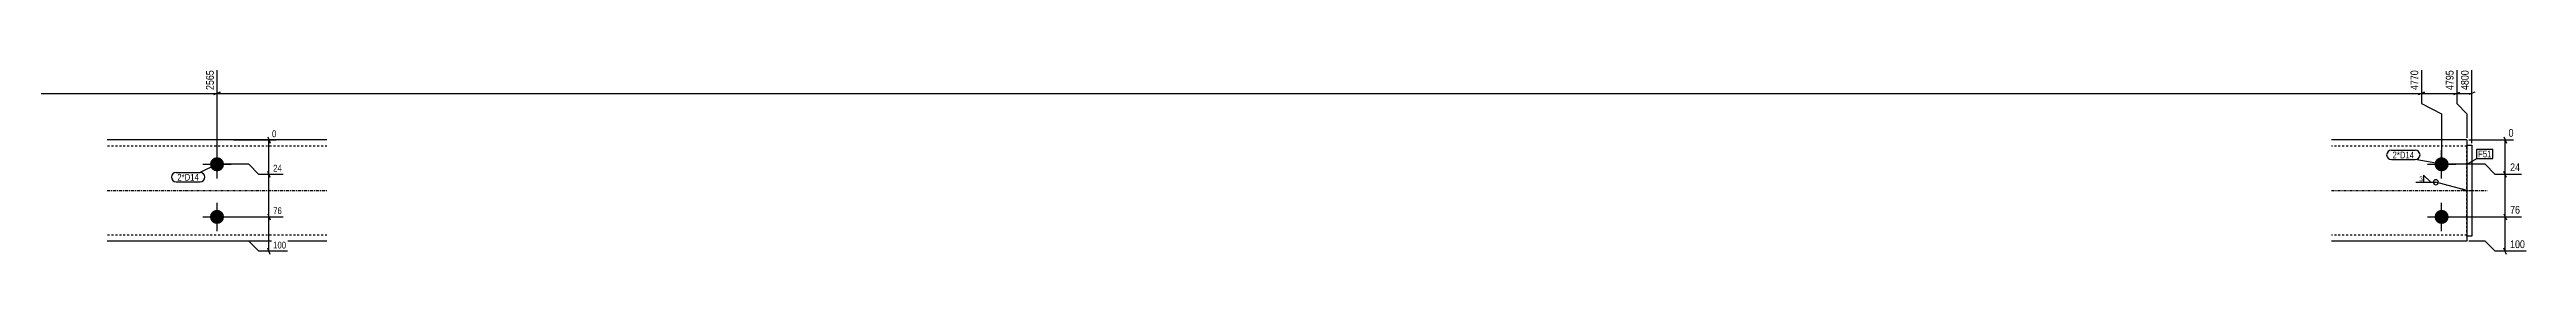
# Model space of a CAD drawing. Header units: millimetres. Extents: x 22 to 23824, y 5 to 1547.
# Drawn here: x 21369 to 23824, y 5 to 188 of the extents above; entities that cross this region are included whole.
import ezdxf

# ---------------------------------------------------------------- set-up
doc = ezdxf.new("R2010")
doc.units = ezdxf.units.MM
doc.linetypes.add('DXK_LINE_DOT2', pattern=[3.9198, 1.9599, -1.9599])
doc.linetypes.add('DXK_LINE_DOT3', pattern=[5.9187, 2.979, -0.9799, 0.9799, -0.9799])
for name, color, linetype in [('MÅLSÆTNING', 7, 'Continuous'), ('STÅL', 7, 'Continuous'), ('TEKST', 7, 'Continuous')]:
    doc.layers.add(name, color=color, linetype=linetype)
doc.styles.add('Arial Narrow', font='ARIALN.TTF', dxfattribs={"height": 0.2})

msp = doc.modelspace()

# ---------------------------------------------------------------- hatches: boundary and pattern name
at = {"layer": 'STÅL', "linetype": 'Continuous'}
for points in [[(21535.3, 100.8, -1), (21535.3, 86.8, -1)], [(23740.3, 100.8, -1), (23740.3, 86.8, -1)], [(21535.3, 48.8, -1), (21535.3, 34.8, -1)], [(23740.3, 48.8, -1), (23740.3, 34.8, -1)]]:
    msp.add_hatch(color=96, dxfattribs=at).paths.add_polyline_path(points)
at = {"layer": 'TEKST', "linetype": 'Continuous'}
msp.add_hatch(color=3, dxfattribs=at).paths.add_polyline_path([(23760.8, 70.3), (23765.3, 67.8), (23760.2, 67.9)])

# ---------------------------------------------------------------- linework, layer by layer
at = {"layer": 'MÅLSÆTNING', "color": 7, "linetype": 'Continuous'}
for p, q in [((21535.3, 95.8), (21535.3, 186.7)), ((21535.3, 95.8), (21535.3, 186.7)), ((23720.3, 186.7), (23720.3, 153.8)), ((23720.3, 186.7), (23720.3, 153.8)), ((23755.3, 186.7), (23755.3, 153.8)), ((23770.3, 114.8), (23770.3, 186.7)), ((19265.3, 163.8), (21535.3, 163.8)), ((21538.3, 165), (21532.3, 162.6)), ((21532.3, 162.6), (21538.3, 165)), ((21535.3, 163.8), (23720.3, 163.8)), ((23723.3, 165), (23717.3, 162.6)), ((23717.3, 162.6), (23723.3, 165)), ((23720.3, 153.8), (23740.3, 143.8)), ((23752.3, 162.6), (23758.3, 165)), ((23755.3, 163.8), (23770.3, 163.8)), ((23755.3, 153.8), (23765.3, 143.8)), ((23773.3, 165), (23767.3, 162.6)), ((23740.3, 143.8), (23740.3, 95.8)), ((23740.3, 143.8), (23740.3, 95.8)), ((23765.3, 143.8), (23765.3, 119.8)), ((23765.3, 143.8), (23765.3, 119.8)), ((21551.7, 117.8), (21594, 117.8)), ((21585.6, 120.8), (21588, 114.8)), ((21586.8, 83.8), (21586.8, 117.8)), ((23767.3, 117.8), (23811.6, 117.8)), ((23802.1, 120.8), (23804.5, 114.8)), ((23803.3, 83.8), (23803.3, 117.8)), ((21566.8, 93.8), (21537.3, 93.8)), ((21566.8, 93.8), (21537.3, 93.8)), ((21576.8, 83.8), (21566.8, 93.8)), ((21576.8, 83.8), (21566.8, 93.8)), ((21600.8, 83.8), (21576.8, 83.8)), ((21600.8, 83.8), (21576.8, 83.8)), ((21588, 80.8), (21585.6, 86.8)), ((21588, 80.8), (21585.6, 86.8)), ((21586.8, 41.8), (21586.8, 83.8)), ((23783.3, 93.8), (23742.3, 93.8)), ((23783.3, 93.8), (23742.3, 93.8)), ((23793.3, 83.8), (23783.3, 93.8)), ((23793.3, 83.8), (23783.3, 93.8)), ((23819.4, 83.8), (23793.3, 83.8)), ((23819.4, 83.8), (23793.3, 83.8)), ((23804.5, 80.8), (23802.1, 86.8)), ((23804.5, 80.8), (23802.1, 86.8)), ((23803.3, 41.8), (23803.3, 83.8)), ((21537.3, 41.8), (21600.8, 41.8)), ((21537.3, 41.8), (21600.8, 41.8)), ((21585.6, 44.8), (21588, 38.8)), ((21585.6, 44.8), (21588, 38.8)), ((21586.8, 7.8), (21586.8, 41.8)), ((23742.3, 41.8), (23819.4, 41.8)), ((23742.3, 41.8), (23819.4, 41.8)), ((23802.1, 44.8), (23804.5, 38.8)), ((23802.1, 44.8), (23804.5, 38.8)), ((23803.3, 7.8), (23803.3, 41.8)), ((21566.8, 17.8), (21537.3, 17.8)), ((21576.8, 7.8), (21566.8, 17.8)), ((21605.1, 7.8), (21576.8, 7.8)), ((21588, 4.8), (21585.6, 10.8)), ((23783.3, 17.8), (23767.3, 17.8)), ((23793.3, 7.8), (23783.3, 17.8)), ((23824.2, 7.8), (23793.3, 7.8)), ((23804.5, 4.8), (23802.1, 10.8))]:
    msp.add_line(p, q, dxfattribs=at)
at = {"layer": 'STÅL', "color": 2, "linetype": 'Continuous'}
for p, q in [((21644.3, 117.8), (21426.3, 117.8)), ((23765.3, 117.8), (23631.3, 117.8)), ((23765.3, 117.8), (23765.3, 116.9)), ((23765.3, 116.9), (23765.3, 114.3)), ((23765.3, 114.3), (23765.3, 17.8)), ((23765.3, 112.8), (23770.3, 112.8)), ((23770.3, 112.8), (23770.3, 22.8)), ((21644.3, 17.8), (21426.3, 17.8)), ((23765.3, 17.8), (23631.3, 17.8)), ((23770.3, 22.8), (23765.3, 22.8))]:
    msp.add_line(p, q, dxfattribs=at)
at = {"layer": 'STÅL', "color": 7, "linetype": 'DXK_LINE_DOT2'}
for p, q in [((21644.3, 111.8), (21426.3, 111.8)), ((23765.3, 111.8), (23631.3, 111.8)), ((23765.3, 22.8), (23765.3, 112.8)), ((21644.3, 23.8), (21426.3, 23.8)), ((23765.3, 23.8), (23631.3, 23.8))]:
    msp.add_line(p, q, dxfattribs=at)
at = {"layer": 'STÅL', "color": 96, "linetype": 'Continuous'}
for p, q in [((21535.3, 79.8), (21535.3, 107.8)), ((23740.3, 79.8), (23740.3, 107.8)), ((21521.3, 93.8), (21549.3, 93.8)), ((23726.3, 93.8), (23754.3, 93.8)), ((21535.3, 27.8), (21535.3, 55.8)), ((23740.3, 27.8), (23740.3, 55.8)), ((21521.3, 41.8), (21549.3, 41.8)), ((23726.3, 41.8), (23754.3, 41.8))]:
    msp.add_line(p, q, dxfattribs=at)
at = {"layer": 'STÅL', "color": 7, "linetype": 'DXK_LINE_DOT3'}
for p, q in [((21426.3, 67.8), (21644.3, 67.8)), ((23631.3, 67.8), (23785.3, 67.8))]:
    msp.add_line(p, q, dxfattribs=at)
at = {"layer": 'TEKST', "color": 3, "linetype": 'Continuous'}
msp.add_line((23765.3, 67.8), (23734.6, 76), dxfattribs=at)
msp.add_arc((23734.6, 76), 2.5, 270, 90, dxfattribs=at)

# ---------------------------------------------------------------- next in the draw order: wipeouts: each hides what was drawn before it
at = {"color": 0, "linetype": 'Continuous'}
for points in [[(21533.7, 188.3), (21522.5, 188.3), (21522.5, 165.6), (21533.7, 165.6)], [(23768.7, 188.3), (23757.5, 188.3), (23757.5, 165.6), (23768.7, 165.6)], [(21595.4, 119.2), (21595.4, 129), (21588.4, 129), (21588.4, 119.2)], [(23813.2, 119.4), (23813.2, 130.6), (23805.1, 130.6), (23805.1, 119.4)], [(21601, 85.2), (21601, 95), (21589.6, 95), (21589.6, 85.2)], [(23819.5, 85.4), (23819.5, 96.6), (23806.6, 96.6), (23806.6, 85.4)], [(21601, 43.2), (21601, 53), (21589.6, 53), (21589.6, 43.2)], [(23819.5, 43.4), (23819.5, 54.6), (23806.6, 54.6), (23806.6, 43.4)], [(21605.2, 9.2), (21605.2, 19), (21589.6, 19), (21589.6, 9.2)], [(23824.4, 9.4), (23824.4, 20.6), (23806.6, 20.6), (23806.6, 9.4)]]:
    msp.add_wipeout(points, dxfattribs=at).dxf.layer = 'MÅLSÆTNING'
at = {"color": 0}
for points in [[(23713, 99.6), (23713, 106.6), (23691.7, 106.6), (23691.7, 99.6)], [(23789.7, 100.7), (23789.7, 107.7), (23776.5, 107.7), (23776.5, 100.7)], [(21517.3, 77.6), (21517.3, 84.6), (21496, 84.6), (21496, 77.6)], [(23721.5, 76.6), (23721.5, 82.4), (23717.7, 82.4), (23717.7, 76.6)]]:
    msp.add_wipeout(points, dxfattribs=at).dxf.layer = 'TEKST'

# ---------------------------------------------------------------- next in the draw order: linework, layer by layer
at = {"layer": 'MÅLSÆTNING', "color": 7, "linetype": 'Continuous'}
for p, q in [((23755.3, 186.7), (23755.3, 153.8)), ((23720.3, 163.8), (23755.3, 163.8)), ((23752.3, 162.6), (23758.3, 165)), ((23755.3, 153.8), (23765.3, 143.8))]:
    msp.add_line(p, q, dxfattribs=at)
at = {"layer": 'TEKST', "color": 3, "linetype": 'Continuous'}
for p, q in [((23714.6, 76), (23734.6, 76)), ((23729.7, 76), (23722.5, 83.1)), ((23722.5, 83.1), (23722.5, 76)), ((23722.5, 76), (23729.7, 76))]:
    msp.add_line(p, q, dxfattribs=at)
msp.add_arc((23734.6, 76), 2.5, 90, 270, dxfattribs=at)

# ---------------------------------------------------------------- next in the draw order: texts
at = {"layer": 'MÅLSÆTNING', "color": 3, "linetype": 'Continuous', "style": 'Arial Narrow'}
for s, p in [('2565', (21532.1, 167.2)), ('4800', (23767.1, 167.2))]:
    msp.add_text(s, height=7.64, rotation=90.0002, dxfattribs=at).set_placement(p)
for s, height, p in [('0', 6.68, (21589.8, 120.6)), ('0', 7.64, (23806.7, 121)), ('24', 6.68, (21591, 86.6)), ('24', 7.64, (23808.2, 87)), ('76', 6.68, (21591, 44.6)), ('76', 7.64, (23808.2, 45)), ('100', 6.68, (21591, 10.6)), ('100', 7.64, (23808.2, 11))]:
    msp.add_text(s, height=height, dxfattribs=at).set_placement(p)
at = {"layer": 'TEKST', "color": 3, "style": 'Arial Narrow'}
msp.add_text('3', height=4.77, dxfattribs=at).set_placement((23718.1, 77))

# ---------------------------------------------------------------- next in the draw order: wipeouts: each hides what was drawn before it
at = {"color": 0}
for points in [[(23713, 99.6), (23713, 106.6), (23691.7, 106.6), (23691.7, 99.6)], [(23789.7, 100.7), (23789.7, 107.7), (23776.5, 107.7), (23776.5, 100.7)], [(21517.3, 77.6), (21517.3, 84.6), (21496, 84.6), (21496, 77.6)]]:
    msp.add_wipeout(points, dxfattribs=at).dxf.layer = 'TEKST'

# ---------------------------------------------------------------- next in the draw order: linework, layer by layer
at = {"layer": 'TEKST', "color": 7, "linetype": 'Continuous'}
for p, q in [((23690.5, 107.8), (23714.2, 107.8)), ((23690.5, 98.4), (23714.2, 98.4)), ((23740.3, 93.8), (23714.2, 98.4)), ((23766.6, 94.5), (23775.3, 99.5)), ((23775.3, 108.9), (23790.9, 108.9)), ((23775.3, 99.5), (23775.3, 108.9)), ((23775.3, 99.5), (23790.9, 99.5)), ((23790.9, 99.5), (23790.9, 108.9)), ((21494.8, 85.8), (21518.5, 85.8)), ((21494.8, 76.4), (21518.5, 76.4)), ((21535.3, 93.8), (21518.5, 85.8))]:
    msp.add_line(p, q, dxfattribs=at)
for centre, start, end in [((23690.5, 103.1), 90, 270), ((23714.2, 103.1), 270, 90), ((21494.8, 81.1), 90, 270), ((21518.5, 81.1), 270, 90)]:
    msp.add_arc(centre, 4.7, start, end, dxfattribs=at)

# ---------------------------------------------------------------- next in the draw order: texts
at = {"layer": 'TEKST', "color": 3, "style": 'Arial Narrow'}
for s, p in [('2*D14', (23691.7, 99.6)), ('F51', (23776.5, 100.7)), ('2*D14', (21496, 77.6))]:
    msp.add_text(s, height=6.68, dxfattribs=at).set_placement(p)

# ---------------------------------------------------------------- next in the draw order: wipeouts: each hides what was drawn before it
at = {"color": 0, "linetype": 'Continuous'}
msp.add_wipeout([(23753.7, 188.3), (23742.5, 188.3), (23742.5, 165.6), (23753.7, 165.6)], dxfattribs=at).dxf.layer = 'MÅLSÆTNING'

# ---------------------------------------------------------------- next in the draw order: linework, layer by layer
at = {"layer": 'MÅLSÆTNING', "color": 7, "linetype": 'Continuous'}
msp.add_line((23720.3, 153.8), (23740.3, 143.8), dxfattribs=at)

# ---------------------------------------------------------------- next in the draw order: texts
at = {"layer": 'MÅLSÆTNING', "color": 3, "linetype": 'Continuous', "style": 'Arial Narrow'}
msp.add_text('4795', height=7.64, rotation=90.0002, dxfattribs=at).set_placement((23752.1, 167.2))

# ---------------------------------------------------------------- next in the draw order: wipeouts: each hides what was drawn before it
at = {"color": 0, "linetype": 'Continuous'}
msp.add_wipeout([(23718.7, 188.3), (23707.5, 188.3), (23707.5, 165.6), (23718.7, 165.6)], dxfattribs=at).dxf.layer = 'MÅLSÆTNING'

# ---------------------------------------------------------------- next in the draw order: texts
at = {"layer": 'MÅLSÆTNING', "color": 3, "linetype": 'Continuous', "style": 'Arial Narrow'}
msp.add_text('4770', height=7.64, rotation=90.0002, dxfattribs=at).set_placement((23717.1, 167.2))

doc.saveas('drawing.dxf')
